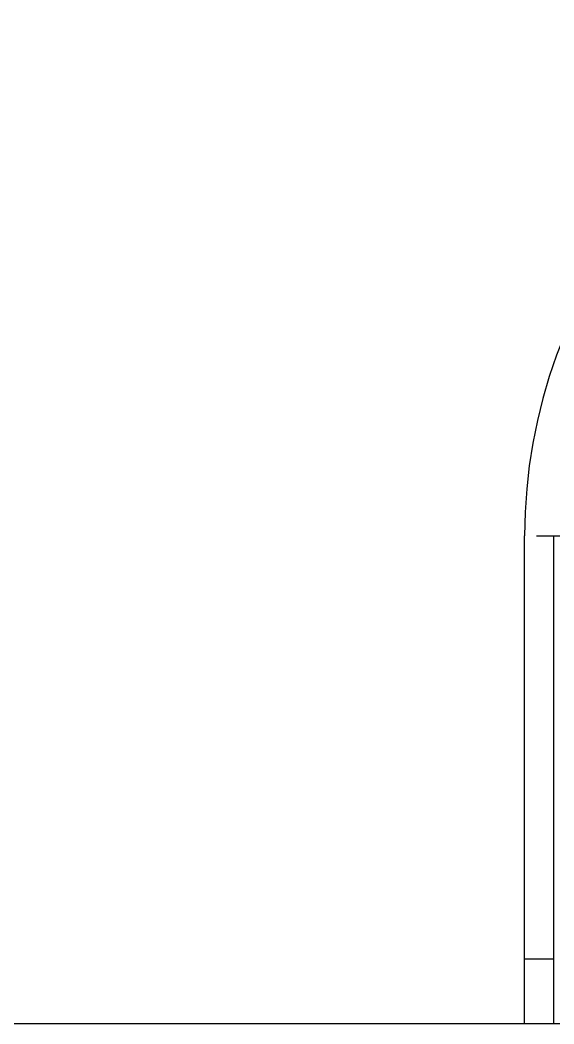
# Model space of a CAD drawing. Extents: x -427546 to -314919, y 698702 to 968782.
# Drawn here: x -417337.5 to -417088, y 893827.7 to 894297.1 of the extents above; entities that cross this region are included whole.
import ezdxf

# ---------------------------------------------------------------- set-up
doc = ezdxf.new("R2010")
doc.units = 0
doc.header["$LTSCALE"] = 1000
doc.header["$MEASUREMENT"] = 0
doc.linetypes.add('CENTER', pattern=[2, 1.25, -0.25, 0.25, -0.25])
doc.layers.get('0').update_dxf_attribs({"linetype": 'CONTINUOUS'})

msp = doc.modelspace()

# ---------------------------------------------------------------- linework, layer by layer
at = {"linetype": 'CONTINUOUS'}
for p, q in [((-417101.7, 893827.71), (-417101.7, 894055.95)), ((-417088, 893827.71), (-417088, 894055.95)), ((-417088, 893858.07), (-417101.7, 893858.07))]:
    msp.add_line(p, q, dxfattribs=at)
at = {"color": 0, "linetype": 'CENTER'}
msp.add_line((-417096.1, 894055.95), (-416616.59, 894055.95), dxfattribs=at)
msp.add_line((-414369.28, 893827.71), (-417835.91, 893827.71))
at = {"linetype": 'CONTINUOUS'}
msp.add_arc((-416856.35, 894055.95), 245.35, 100.562, 180, dxfattribs=at)

doc.saveas('drawing.dxf')
